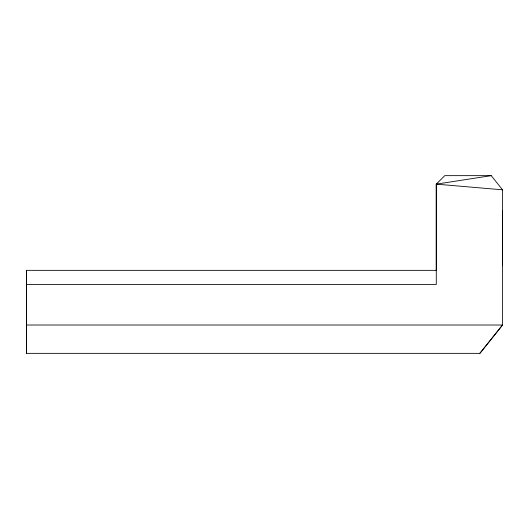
<?xml version="1.0" encoding="UTF-8"?>
<svg xmlns="http://www.w3.org/2000/svg" width="529" height="529" viewBox="0 0 529 529"><rect width="100%" height="100%" fill="white"/><g stroke="black" fill="none" stroke-linecap="round" stroke-linejoin="round"><path stroke-width="0.79" d="M436.28 270.643L436.28 184.145L444.777 175.648L491.216 175.648L502.55 189.818L502.55 325.011L479.876 353.352L26.45 353.352L26.45 270.339L436.28 270.339M479.876 353.352L502.55 325.011L26.45 325.011M26.45 284.509L436.28 284.509L436.28 184.145L491.216 175.648M436.28 184.145L502.55 189.818M502.55 211.071L502.55 264.917M26.45 270.339L26.45 353.352"/></g></svg>
